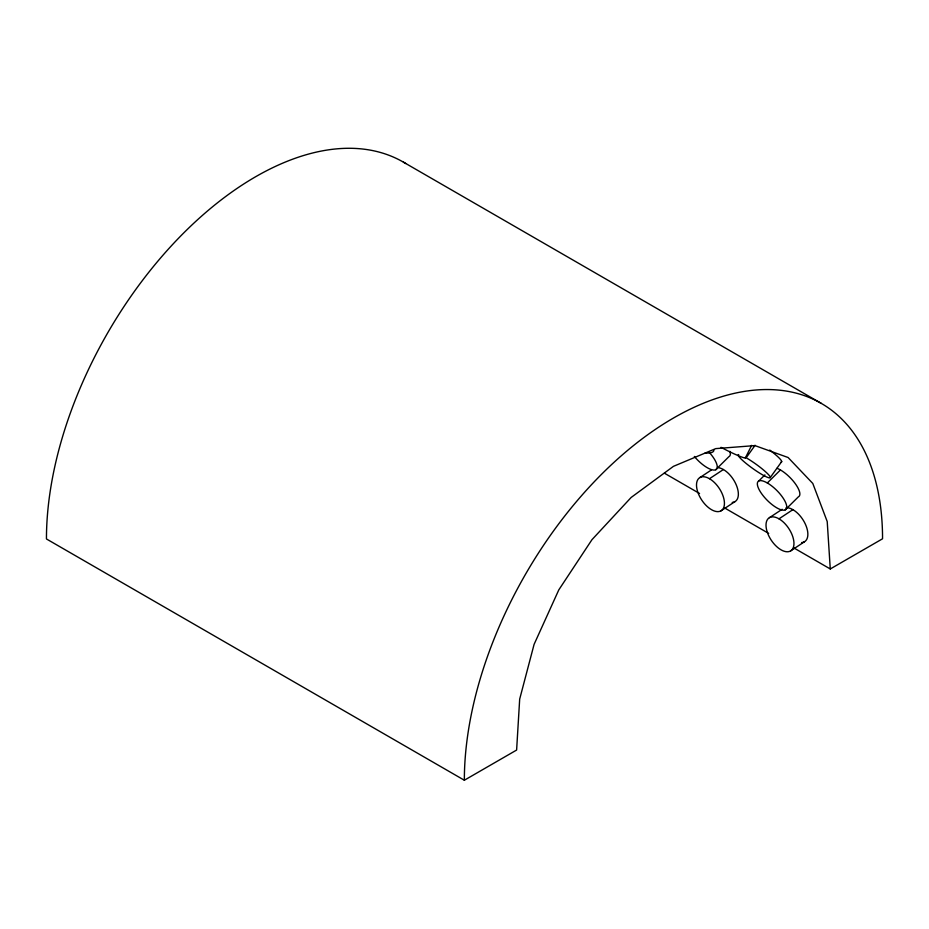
<?xml version="1.0" encoding="UTF-8"?>
<svg xmlns="http://www.w3.org/2000/svg" width="929" height="929" viewBox="0 0 929 929"><rect width="100%" height="100%" fill="white"/><g stroke="black" fill="none" stroke-linecap="round" stroke-linejoin="round"><path stroke-width="1.39" d="M745.372 457.916L751.642 445.363M755.091 445.293L746.161 457.765A19.718 2.706 35.6 0 1 769.781 476.205A19.718 2.706 35.6 0 1 754.243 469.551A19.718 2.706 35.6 0 1 738.671 454.56M770.327 477.448L781.707 461.574M715.713 469.749L728.835 456.743A19.718 6.875 45.2 0 0 729.939 451.355M758.854 480.908L764.904 474.905M767.331 482.964L780.453 469.946M785.214 509.882A19.718 6.875 45.2 0 0 771.093 485.472A19.718 6.875 45.2 0 0 759.783 490.837A19.718 6.875 45.2 0 0 785.214 509.882L798.336 496.876A19.718 6.875 45.2 0 0 794.876 483.138A19.718 6.875 45.2 0 0 777.004 468.297M699.92 477.552L711.498 469.9M709.477 478.714L723.389 469.528M721.043 510.822A19.718 10.533 56.6 0 0 713.124 481.327A19.718 10.533 56.6 0 0 697.273 490.419A19.718 10.533 56.6 0 0 721.043 510.822L734.944 501.637M769.421 517.685L782.172 509.266M778.99 518.835L792.89 509.661M790.556 550.955A19.718 10.533 56.6 0 0 782.636 521.448A19.718 10.533 56.6 0 0 766.785 530.552A19.718 10.533 56.6 0 0 790.556 550.955L804.456 541.77M464.349 780.232L516.617 750.051L519.683 699.107L534.094 644.366L558.793 589.892L591.959 539.691L631.139 497.468L673.444 466.346L715.748 448.614L754.929 445.595L788.094 457.509L812.794 483.463L827.216 521.552L830.271 568.966L882.55 538.785A295.712 170.727 -60 0 0 673.444 418.05A295.712 170.727 -60 0 0 464.349 780.232L46.45 538.959A295.712 170.727 -60 0 1 177.102 239.717A295.712 170.727 -60 0 1 405.787 163.55M403.407 162.134L821.306 403.407M664.363 473.175L699.56 493.496M724.69 508L768.689 533.409M793.819 547.913L830.271 568.966M786.062 507.71A19.718 10.533 56.6 0 1 805.466 524.362A19.718 10.533 56.6 0 1 801.727 542.559M769.746 450.066A19.718 2.706 35.6 0 1 781.161 462.05M745.395 457.44A19.718 1.672 26.6 0 1 721.032 447.325M713.855 449.95A19.718 5.922 17.1 0 1 705.099 452.992M717.583 467.577A19.718 10.533 56.6 0 1 736.291 484.996A19.718 10.533 56.6 0 1 732.226 502.438M709.059 452.168A19.718 6.875 45.2 0 1 715.249 469.923A19.718 6.875 45.2 0 1 694.335 456.453"/></g></svg>
